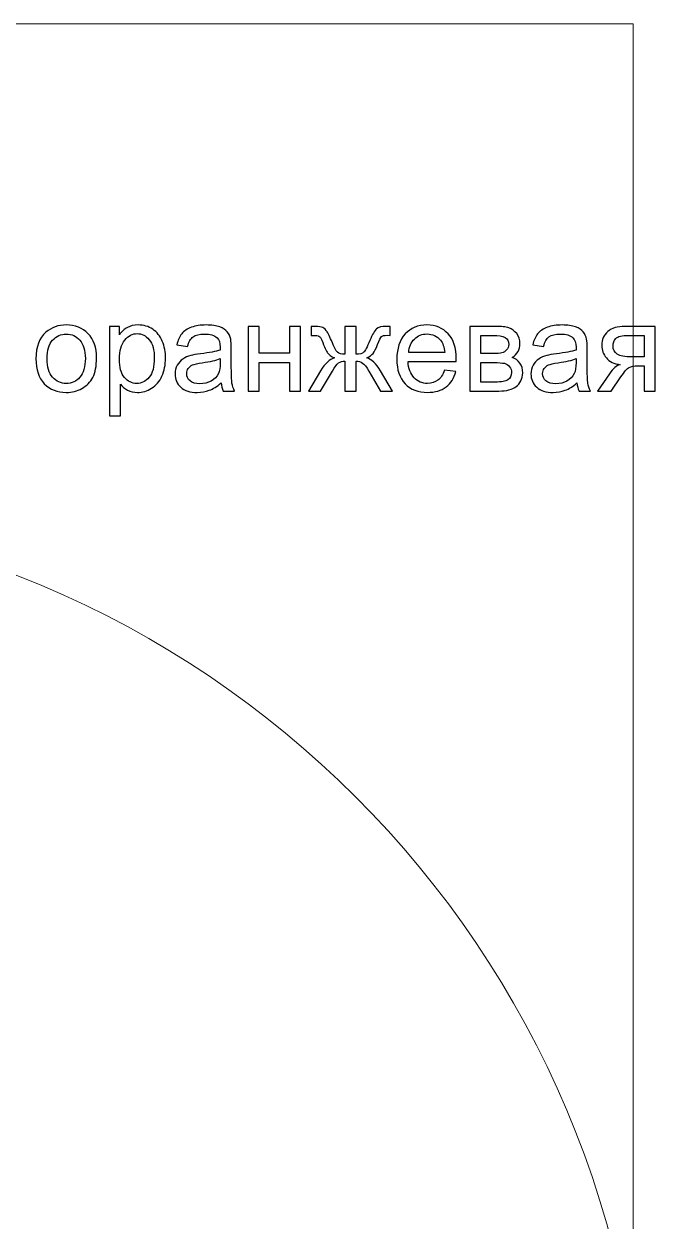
# Model space of a CAD drawing. Header units: centimetres. Extents: x 13 to 117, y -22 to 26.
# Drawn here: x 44.46 to 55.94, y 4.4 to 26.18 of the extents above; entities that cross this region are included whole.
import ezdxf

# ---------------------------------------------------------------- set-up
doc = ezdxf.new("R2010")
doc.units = ezdxf.units.CM
doc.header["$MEASUREMENT"] = 0
doc.layers.add('001', color=7, linetype='Continuous')

msp = doc.modelspace()

# ---------------------------------------------------------------- linework, layer by layer
at = {"layer": '001', "color": 250, "lineweight": 20}
msp.add_lwpolyline([(13.23716, -22.36419), (55.54212, -22.36419), (55.54212, 26.17805), (13.23716, 26.17805), (13.23716, -22.36419)], close=True, dxfattribs=at)
at = {"layer": '001', "color": 250}
for points, knots in [([(44.68172, 20.08741), (44.68172, 20.30477), (44.7422, 20.4658), (44.86354, 20.57051), (44.86354, 20.57051), (44.96447, 20.65745), (45.08808, 20.70092), (45.23361, 20.70092), (45.23361, 20.70092), (45.39502, 20.70092), (45.52732, 20.648), (45.63014, 20.54216), (45.63014, 20.54216), (45.73258, 20.43669), (45.78399, 20.2904), (45.78399, 20.10404), (45.78399, 20.10404), (45.78399, 19.95284), (45.76131, 19.83414), (45.71595, 19.74758), (45.71595, 19.74758), (45.67059, 19.66102), (45.60444, 19.59373), (45.5175, 19.54572), (45.5175, 19.54572), (45.43093, 19.49772), (45.33605, 19.4739), (45.23361, 19.4739), (45.23361, 19.4739), (45.0688, 19.4739), (44.93574, 19.52644), (44.83405, 19.63191), (44.83405, 19.63191), (44.73237, 19.73737), (44.68172, 19.88933), (44.68172, 20.08741)], [0, 0, 0, 0, 0.1, 0.1, 0.1, 0.1, 0.2, 0.2, 0.2, 0.2, 0.3, 0.3, 0.3, 0.3, 0.4, 0.4, 0.4, 0.4, 0.5, 0.5, 0.5, 0.5, 0.6, 0.6, 0.6, 0.6, 0.7, 0.7, 0.7, 0.7, 0.8, 0.8, 0.8, 0.8, 1, 1, 1, 1]), ([(46.01798, 19.04751), (46.01798, 19.04751), (46.01798, 20.67597), (46.01798, 20.67597), (46.01798, 20.67597), (46.01798, 20.67597), (46.19943, 20.67597), (46.19943, 20.67597), (46.19943, 20.67597), (46.19943, 20.67597), (46.19943, 20.52137), (46.19943, 20.52137), (46.19943, 20.52137), (46.24214, 20.58109), (46.29053, 20.62608), (46.34458, 20.65594), (46.34458, 20.65594), (46.39826, 20.6858), (46.46366, 20.70092), (46.54039, 20.70092), (46.54039, 20.70092), (46.64094, 20.70092), (46.7294, 20.67522), (46.80613, 20.62343), (46.80613, 20.62343), (46.88287, 20.57202), (46.9407, 20.49906), (46.98002, 20.40532), (46.98002, 20.40532), (47.01895, 20.31119), (47.03861, 20.20837), (47.03861, 20.09611), (47.03861, 20.09611), (47.03861, 19.97628), (47.01706, 19.86817), (46.97397, 19.77177), (46.97397, 19.77177), (46.93088, 19.67576), (46.86813, 19.60205), (46.78572, 19.55064), (46.78572, 19.55064), (46.70369, 19.49961), (46.61713, 19.4739), (46.52641, 19.4739), (46.52641, 19.4739), (46.45988, 19.4739), (46.40015, 19.48789), (46.34761, 19.51586), (46.34761, 19.51586), (46.29469, 19.54383), (46.25159, 19.57899), (46.21757, 19.6217), (46.21757, 19.6217), (46.21757, 19.6217), (46.21757, 19.04751), (46.21757, 19.04751), (46.21757, 19.04751), (46.21757, 19.04751), (46.01798, 19.04751), (46.01798, 19.04751)], [0, 0, 0, 0, 0.0625, 0.0625, 0.0625, 0.0625, 0.125, 0.125, 0.125, 0.125, 0.1875, 0.1875, 0.1875, 0.1875, 0.25, 0.25, 0.25, 0.25, 0.3125, 0.3125, 0.3125, 0.3125, 0.375, 0.375, 0.375, 0.375, 0.4375, 0.4375, 0.4375, 0.4375, 0.5, 0.5, 0.5, 0.5, 0.5625, 0.5625, 0.5625, 0.5625, 0.625, 0.625, 0.625, 0.625, 0.6875, 0.6875, 0.6875, 0.6875, 0.75, 0.75, 0.75, 0.75, 0.8125, 0.8125, 0.8125, 0.8125, 0.875, 0.875, 0.875, 0.875, 1, 1, 1, 1]), ([(48.04827, 19.64627), (47.97418, 19.58315), (47.90274, 19.53892), (47.83432, 19.51284), (47.83432, 19.51284), (47.7659, 19.48675), (47.69257, 19.4739), (47.61394, 19.4739), (47.61394, 19.4739), (47.48466, 19.4739), (47.38524, 19.50528), (47.31569, 19.5684), (47.31569, 19.5684), (47.24614, 19.63115), (47.21136, 19.71167), (47.21136, 19.80957), (47.21136, 19.80957), (47.21136, 19.86703), (47.22459, 19.91958), (47.25067, 19.9672), (47.25067, 19.9672), (47.27713, 20.01483), (47.31153, 20.05263), (47.35387, 20.08136), (47.35387, 20.08136), (47.39659, 20.11009), (47.44421, 20.13202), (47.49751, 20.14676), (47.49751, 20.14676), (47.53683, 20.15697), (47.59617, 20.16679), (47.67518, 20.17662), (47.67518, 20.17662), (47.83621, 20.19552), (47.95528, 20.21858), (48.03126, 20.24504), (48.03126, 20.24504), (48.03202, 20.27226), (48.0324, 20.28965), (48.0324, 20.29683), (48.0324, 20.29683), (48.0324, 20.37772), (48.0135, 20.4348), (47.9757, 20.46807), (47.9757, 20.46807), (47.92467, 20.51305), (47.84869, 20.53535), (47.74813, 20.53535), (47.74813, 20.53535), (47.65401, 20.53535), (47.58446, 20.51872), (47.53985, 20.48583), (47.53985, 20.48583), (47.49487, 20.45295), (47.46198, 20.39473), (47.44043, 20.31082), (47.44043, 20.31082), (47.44043, 20.31082), (47.24538, 20.33803), (47.24538, 20.33803), (47.24538, 20.33803), (47.26315, 20.42157), (47.29225, 20.48924), (47.33308, 20.54065), (47.33308, 20.54065), (47.3739, 20.59205), (47.43287, 20.63137), (47.50999, 20.65934), (47.50999, 20.65934), (47.58672, 20.68694), (47.67631, 20.70092), (47.77762, 20.70092), (47.77762, 20.70092), (47.87817, 20.70092), (47.9602, 20.6892), (48.02333, 20.66539), (48.02333, 20.66539), (48.08608, 20.64157), (48.13257, 20.61209), (48.16206, 20.57618), (48.16206, 20.57618), (48.19154, 20.54027), (48.21233, 20.49491), (48.22443, 20.44009), (48.22443, 20.44009), (48.23085, 20.40607), (48.23426, 20.34484), (48.23426, 20.25676), (48.23426, 20.25676), (48.23426, 20.25676), (48.23426, 19.99215), (48.23426, 19.99215), (48.23426, 19.99215), (48.23426, 19.80731), (48.23841, 19.6905), (48.24673, 19.64098), (48.24673, 19.64098), (48.25467, 19.59146), (48.2713, 19.54421), (48.29549, 19.49885), (48.29549, 19.49885), (48.29549, 19.49885), (48.08683, 19.49885), (48.08683, 19.49885), (48.08683, 19.49885), (48.0668, 19.54081), (48.05394, 19.58995), (48.04827, 19.64627)], [0, 0, 0, 0, 0.03571429, 0.03571429, 0.03571429, 0.03571429, 0.07142857, 0.07142857, 0.07142857, 0.07142857, 0.10714286, 0.10714286, 0.10714286, 0.10714286, 0.14285714, 0.14285714, 0.14285714, 0.14285714, 0.17857143, 0.17857143, 0.17857143, 0.17857143, 0.21428571, 0.21428571, 0.21428571, 0.21428571, 0.25, 0.25, 0.25, 0.25, 0.28571429, 0.28571429, 0.28571429, 0.28571429, 0.32142857, 0.32142857, 0.32142857, 0.32142857, 0.35714286, 0.35714286, 0.35714286, 0.35714286, 0.39285714, 0.39285714, 0.39285714, 0.39285714, 0.42857143, 0.42857143, 0.42857143, 0.42857143, 0.46428571, 0.46428571, 0.46428571, 0.46428571, 0.5, 0.5, 0.5, 0.5, 0.53571429, 0.53571429, 0.53571429, 0.53571429, 0.57142857, 0.57142857, 0.57142857, 0.57142857, 0.60714286, 0.60714286, 0.60714286, 0.60714286, 0.64285714, 0.64285714, 0.64285714, 0.64285714, 0.67857143, 0.67857143, 0.67857143, 0.67857143, 0.71428571, 0.71428571, 0.71428571, 0.71428571, 0.75, 0.75, 0.75, 0.75, 0.78571429, 0.78571429, 0.78571429, 0.78571429, 0.82142857, 0.82142857, 0.82142857, 0.82142857, 0.85714286, 0.85714286, 0.85714286, 0.85714286, 0.89285714, 0.89285714, 0.89285714, 0.89285714, 0.92857143, 0.92857143, 0.92857143, 0.92857143, 1, 1, 1, 1]), ([(52.1134, 19.87988), (52.1134, 19.87988), (52.31979, 19.85267), (52.31979, 19.85267), (52.31979, 19.85267), (52.28766, 19.73284), (52.22755, 19.63947), (52.13986, 19.57332), (52.13986, 19.57332), (52.05216, 19.50717), (51.94027, 19.4739), (51.80381, 19.4739), (51.80381, 19.4739), (51.63219, 19.4739), (51.4961, 19.52682), (51.39555, 19.63267), (51.39555, 19.63267), (51.295, 19.73813), (51.24473, 19.88669), (51.24473, 20.07758), (51.24473, 20.07758), (51.24473, 20.2749), (51.29538, 20.42838), (51.39707, 20.53724), (51.39707, 20.53724), (51.49875, 20.64649), (51.63068, 20.70092), (51.79284, 20.70092), (51.79284, 20.70092), (51.94972, 20.70092), (52.07786, 20.64762), (52.17728, 20.54065), (52.17728, 20.54065), (52.2767, 20.43367), (52.32659, 20.28322), (52.32659, 20.0893), (52.32659, 20.0893), (52.32659, 20.07758), (52.32621, 20.05982), (52.32546, 20.03638), (52.32546, 20.03638), (52.32546, 20.03638), (51.44885, 20.03638), (51.44885, 20.03638), (51.44885, 20.03638), (51.45641, 19.90748), (51.4927, 19.80844), (51.55848, 19.74002), (51.55848, 19.74002), (51.62387, 19.6716), (51.7059, 19.6372), (51.80381, 19.6372), (51.80381, 19.6372), (51.87676, 19.6372), (51.93913, 19.65648), (51.99054, 19.69504), (51.99054, 19.69504), (52.04233, 19.73359), (52.08315, 19.79521), (52.1134, 19.87988)], [0, 0, 0, 0, 0.0625, 0.0625, 0.0625, 0.0625, 0.125, 0.125, 0.125, 0.125, 0.1875, 0.1875, 0.1875, 0.1875, 0.25, 0.25, 0.25, 0.25, 0.3125, 0.3125, 0.3125, 0.3125, 0.375, 0.375, 0.375, 0.375, 0.4375, 0.4375, 0.4375, 0.4375, 0.5, 0.5, 0.5, 0.5, 0.5625, 0.5625, 0.5625, 0.5625, 0.625, 0.625, 0.625, 0.625, 0.6875, 0.6875, 0.6875, 0.6875, 0.75, 0.75, 0.75, 0.75, 0.8125, 0.8125, 0.8125, 0.8125, 0.875, 0.875, 0.875, 0.875, 1, 1, 1, 1]), ([(54.52056, 19.64627), (54.44647, 19.58315), (54.37503, 19.53892), (54.30661, 19.51284), (54.30661, 19.51284), (54.23819, 19.48675), (54.16486, 19.4739), (54.08623, 19.4739), (54.08623, 19.4739), (53.95695, 19.4739), (53.85753, 19.50528), (53.78798, 19.5684), (53.78798, 19.5684), (53.71843, 19.63115), (53.68365, 19.71167), (53.68365, 19.80957), (53.68365, 19.80957), (53.68365, 19.86703), (53.69688, 19.91958), (53.72296, 19.9672), (53.72296, 19.9672), (53.74942, 20.01483), (53.78382, 20.05263), (53.82616, 20.08136), (53.82616, 20.08136), (53.86888, 20.11009), (53.9165, 20.13202), (53.9698, 20.14676), (53.9698, 20.14676), (54.00912, 20.15697), (54.06846, 20.16679), (54.14747, 20.17662), (54.14747, 20.17662), (54.3085, 20.19552), (54.42757, 20.21858), (54.50355, 20.24504), (54.50355, 20.24504), (54.50431, 20.27226), (54.50469, 20.28965), (54.50469, 20.29683), (54.50469, 20.29683), (54.50469, 20.37772), (54.48579, 20.4348), (54.44799, 20.46807), (54.44799, 20.46807), (54.39696, 20.51305), (54.32098, 20.53535), (54.22042, 20.53535), (54.22042, 20.53535), (54.1263, 20.53535), (54.05675, 20.51872), (54.01214, 20.48583), (54.01214, 20.48583), (53.96716, 20.45295), (53.93427, 20.39473), (53.91272, 20.31082), (53.91272, 20.31082), (53.91272, 20.31082), (53.71767, 20.33803), (53.71767, 20.33803), (53.71767, 20.33803), (53.73544, 20.42157), (53.76454, 20.48924), (53.80537, 20.54065), (53.80537, 20.54065), (53.84619, 20.59205), (53.90516, 20.63137), (53.98228, 20.65934), (53.98228, 20.65934), (54.05901, 20.68694), (54.1486, 20.70092), (54.24991, 20.70092), (54.24991, 20.70092), (54.35046, 20.70092), (54.43249, 20.6892), (54.49562, 20.66539), (54.49562, 20.66539), (54.55837, 20.64157), (54.60486, 20.61209), (54.63435, 20.57618), (54.63435, 20.57618), (54.66383, 20.54027), (54.68462, 20.49491), (54.69672, 20.44009), (54.69672, 20.44009), (54.70314, 20.40607), (54.70655, 20.34484), (54.70655, 20.25676), (54.70655, 20.25676), (54.70655, 20.25676), (54.70655, 19.99215), (54.70655, 19.99215), (54.70655, 19.99215), (54.70655, 19.80731), (54.7107, 19.6905), (54.71902, 19.64098), (54.71902, 19.64098), (54.72696, 19.59146), (54.74359, 19.54421), (54.76778, 19.49885), (54.76778, 19.49885), (54.76778, 19.49885), (54.55912, 19.49885), (54.55912, 19.49885), (54.55912, 19.49885), (54.53909, 19.54081), (54.52623, 19.58995), (54.52056, 19.64627)], [0, 0, 0, 0, 0.03571429, 0.03571429, 0.03571429, 0.03571429, 0.07142857, 0.07142857, 0.07142857, 0.07142857, 0.10714286, 0.10714286, 0.10714286, 0.10714286, 0.14285714, 0.14285714, 0.14285714, 0.14285714, 0.17857143, 0.17857143, 0.17857143, 0.17857143, 0.21428571, 0.21428571, 0.21428571, 0.21428571, 0.25, 0.25, 0.25, 0.25, 0.28571429, 0.28571429, 0.28571429, 0.28571429, 0.32142857, 0.32142857, 0.32142857, 0.32142857, 0.35714286, 0.35714286, 0.35714286, 0.35714286, 0.39285714, 0.39285714, 0.39285714, 0.39285714, 0.42857143, 0.42857143, 0.42857143, 0.42857143, 0.46428571, 0.46428571, 0.46428571, 0.46428571, 0.5, 0.5, 0.5, 0.5, 0.53571429, 0.53571429, 0.53571429, 0.53571429, 0.57142857, 0.57142857, 0.57142857, 0.57142857, 0.60714286, 0.60714286, 0.60714286, 0.60714286, 0.64285714, 0.64285714, 0.64285714, 0.64285714, 0.67857143, 0.67857143, 0.67857143, 0.67857143, 0.71428571, 0.71428571, 0.71428571, 0.71428571, 0.75, 0.75, 0.75, 0.75, 0.78571429, 0.78571429, 0.78571429, 0.78571429, 0.82142857, 0.82142857, 0.82142857, 0.82142857, 0.85714286, 0.85714286, 0.85714286, 0.85714286, 0.89285714, 0.89285714, 0.89285714, 0.89285714, 0.92857143, 0.92857143, 0.92857143, 0.92857143, 1, 1, 1, 1]), ([(44.88584, 20.08703), (44.88584, 19.93659), (44.91873, 19.82394), (44.9845, 19.74947), (44.9845, 19.74947), (45.05065, 19.67462), (45.13344, 19.6372), (45.23361, 19.6372), (45.23361, 19.6372), (45.33265, 19.6372), (45.41506, 19.67462), (45.48121, 19.74985), (45.48121, 19.74985), (45.54698, 19.82507), (45.57987, 19.93961), (45.57987, 20.09346), (45.57987, 20.09346), (45.57987, 20.23862), (45.5466, 20.34862), (45.48045, 20.42308), (45.48045, 20.42308), (45.4143, 20.49793), (45.33189, 20.53535), (45.23361, 20.53535), (45.23361, 20.53535), (45.13344, 20.53535), (45.05065, 20.49831), (44.9845, 20.42384), (44.9845, 20.42384), (44.91873, 20.34937), (44.88584, 20.2371), (44.88584, 20.08703)], [0, 0, 0, 0, 0.11111111, 0.11111111, 0.11111111, 0.11111111, 0.22222222, 0.22222222, 0.22222222, 0.22222222, 0.33333333, 0.33333333, 0.33333333, 0.33333333, 0.44444444, 0.44444444, 0.44444444, 0.44444444, 0.55555556, 0.55555556, 0.55555556, 0.55555556, 0.66666667, 0.66666667, 0.66666667, 0.66666667, 0.77777778, 0.77777778, 0.77777778, 0.77777778, 1, 1, 1, 1]), ([(46.19943, 20.08023), (46.19943, 19.9294), (46.23005, 19.81789), (46.29091, 19.74569), (46.29091, 19.74569), (46.35214, 19.67349), (46.42623, 19.6372), (46.51318, 19.6372), (46.51318, 19.6372), (46.60163, 19.6372), (46.67723, 19.67462), (46.73998, 19.74947), (46.73998, 19.74947), (46.80311, 19.82432), (46.83448, 19.93999), (46.83448, 20.09686), (46.83448, 20.09686), (46.83448, 20.24655), (46.80386, 20.35844), (46.74225, 20.43291), (46.74225, 20.43291), (46.68063, 20.50738), (46.6073, 20.54443), (46.52187, 20.54443), (46.52187, 20.54443), (46.4372, 20.54443), (46.36235, 20.50473), (46.29733, 20.42573), (46.29733, 20.42573), (46.23194, 20.34635), (46.19943, 20.23143), (46.19943, 20.08023)], [0, 0, 0, 0, 0.11111111, 0.11111111, 0.11111111, 0.11111111, 0.22222222, 0.22222222, 0.22222222, 0.22222222, 0.33333333, 0.33333333, 0.33333333, 0.33333333, 0.44444444, 0.44444444, 0.44444444, 0.44444444, 0.55555556, 0.55555556, 0.55555556, 0.55555556, 0.66666667, 0.66666667, 0.66666667, 0.66666667, 0.77777778, 0.77777778, 0.77777778, 0.77777778, 1, 1, 1, 1]), ([(48.54082, 20.67597), (48.54082, 20.67597), (48.74041, 20.67597), (48.74041, 20.67597), (48.74041, 20.67597), (48.74041, 20.67597), (48.74041, 20.18607), (48.74041, 20.18607), (48.74041, 20.18607), (48.74041, 20.18607), (49.29382, 20.18607), (49.29382, 20.18607), (49.29382, 20.18607), (49.29382, 20.18607), (49.29382, 20.67597), (49.29382, 20.67597), (49.29382, 20.67597), (49.29382, 20.67597), (49.49341, 20.67597), (49.49341, 20.67597), (49.49341, 20.67597), (49.49341, 20.67597), (49.49341, 19.49885), (49.49341, 19.49885), (49.49341, 19.49885), (49.49341, 19.49885), (49.29382, 19.49885), (49.29382, 19.49885), (49.29382, 19.49885), (49.29382, 19.49885), (49.29382, 20.0205), (49.29382, 20.0205), (49.29382, 20.0205), (49.29382, 20.0205), (48.74041, 20.0205), (48.74041, 20.0205), (48.74041, 20.0205), (48.74041, 20.0205), (48.74041, 19.49885), (48.74041, 19.49885), (48.74041, 19.49885), (48.74041, 19.49885), (48.54082, 19.49885), (48.54082, 19.49885), (48.54082, 19.49885), (48.54082, 19.49885), (48.54082, 20.67597), (48.54082, 20.67597)], [0, 0, 0, 0, 0.07692308, 0.07692308, 0.07692308, 0.07692308, 0.15384615, 0.15384615, 0.15384615, 0.15384615, 0.23076923, 0.23076923, 0.23076923, 0.23076923, 0.30769231, 0.30769231, 0.30769231, 0.30769231, 0.38461538, 0.38461538, 0.38461538, 0.38461538, 0.46153846, 0.46153846, 0.46153846, 0.46153846, 0.53846154, 0.53846154, 0.53846154, 0.53846154, 0.61538462, 0.61538462, 0.61538462, 0.61538462, 0.69230769, 0.69230769, 0.69230769, 0.69230769, 0.76923077, 0.76923077, 0.76923077, 0.76923077, 0.84615385, 0.84615385, 0.84615385, 0.84615385, 1, 1, 1, 1]), ([(50.50534, 20.67597), (50.50534, 20.67597), (50.50534, 20.16793), (50.50534, 20.16793), (50.50534, 20.16793), (50.5696, 20.16793), (50.61497, 20.18002), (50.64105, 20.20384), (50.64105, 20.20384), (50.66713, 20.22803), (50.70455, 20.29872), (50.75294, 20.41666), (50.75294, 20.41666), (50.7983, 20.52855), (50.8395, 20.59962), (50.87655, 20.63061), (50.87655, 20.63061), (50.91284, 20.66085), (50.9703, 20.67597), (51.0493, 20.67597), (51.0493, 20.67597), (51.0493, 20.67597), (51.12226, 20.67597), (51.12226, 20.67597), (51.12226, 20.67597), (51.12226, 20.67597), (51.12226, 20.51154), (51.12226, 20.51154), (51.12226, 20.51154), (51.12226, 20.51154), (51.0682, 20.51267), (51.0682, 20.51267), (51.0682, 20.51267), (51.0149, 20.51267), (50.98126, 20.50473), (50.96652, 20.48924), (50.96652, 20.48924), (50.95102, 20.47298), (50.9272, 20.4246), (50.89545, 20.34408), (50.89545, 20.34408), (50.86596, 20.26697), (50.83875, 20.21404), (50.8138, 20.18418), (50.8138, 20.18418), (50.78885, 20.1547), (50.74954, 20.12786), (50.69662, 20.10329), (50.69662, 20.10329), (50.7828, 20.08023), (50.86672, 20.00047), (50.94875, 19.86363), (50.94875, 19.86363), (50.94875, 19.86363), (51.16762, 19.49885), (51.16762, 19.49885), (51.16762, 19.49885), (51.16762, 19.49885), (50.94837, 19.49885), (50.94837, 19.49885), (50.94837, 19.49885), (50.94837, 19.49885), (50.73517, 19.86325), (50.73517, 19.86325), (50.73517, 19.86325), (50.6917, 19.93734), (50.65352, 19.98573), (50.62139, 20.00879), (50.62139, 20.00879), (50.58888, 20.03184), (50.55033, 20.04318), (50.50534, 20.04318), (50.50534, 20.04318), (50.50534, 20.04318), (50.50534, 19.49885), (50.50534, 19.49885), (50.50534, 19.49885), (50.50534, 19.49885), (50.30122, 19.49885), (50.30122, 19.49885), (50.30122, 19.49885), (50.30122, 19.49885), (50.30122, 20.04318), (50.30122, 20.04318), (50.30122, 20.04318), (50.25699, 20.04318), (50.21881, 20.03184), (50.18668, 20.00916), (50.18668, 20.00916), (50.15417, 19.98648), (50.11637, 19.93772), (50.07328, 19.86287), (50.07328, 19.86287), (50.07328, 19.86287), (49.85819, 19.49885), (49.85819, 19.49885), (49.85819, 19.49885), (49.85819, 19.49885), (49.63894, 19.49885), (49.63894, 19.49885), (49.63894, 19.49885), (49.63894, 19.49885), (49.85706, 19.86363), (49.85706, 19.86363), (49.85706, 19.86363), (49.93984, 20.00047), (50.02451, 20.08023), (50.1107, 20.10329), (50.1107, 20.10329), (50.05173, 20.1305), (50.01015, 20.16037), (49.98671, 20.1925), (49.98671, 20.1925), (49.9629, 20.22463), (49.92774, 20.30137), (49.88049, 20.42271), (49.88049, 20.42271), (49.86424, 20.46353), (49.84685, 20.48848), (49.82833, 20.49755), (49.82833, 20.49755), (49.80905, 20.507), (49.7807, 20.51154), (49.7429, 20.51154), (49.7429, 20.51154), (49.73345, 20.51154), (49.71379, 20.51116), (49.68431, 20.5104), (49.68431, 20.5104), (49.68431, 20.5104), (49.68431, 20.67597), (49.68431, 20.67597), (49.68431, 20.67597), (49.68431, 20.67597), (49.7119, 20.67597), (49.7119, 20.67597), (49.7119, 20.67597), (49.78901, 20.67597), (49.84307, 20.67144), (49.87444, 20.66199), (49.87444, 20.66199), (49.90582, 20.65291), (49.93379, 20.63326), (49.95874, 20.6034), (49.95874, 20.6034), (49.98331, 20.57353), (50.01544, 20.51154), (50.05475, 20.41666), (50.05475, 20.41666), (50.10276, 20.30061), (50.13981, 20.2303), (50.16551, 20.20535), (50.16551, 20.20535), (50.19122, 20.1804), (50.23658, 20.16793), (50.30122, 20.16793), (50.30122, 20.16793), (50.30122, 20.16793), (50.30122, 20.67597), (50.30122, 20.67597), (50.30122, 20.67597), (50.30122, 20.67597), (50.50534, 20.67597), (50.50534, 20.67597)], [0, 0, 0, 0, 0.02380952, 0.02380952, 0.02380952, 0.02380952, 0.04761905, 0.04761905, 0.04761905, 0.04761905, 0.07142857, 0.07142857, 0.07142857, 0.07142857, 0.0952381, 0.0952381, 0.0952381, 0.0952381, 0.11904762, 0.11904762, 0.11904762, 0.11904762, 0.14285714, 0.14285714, 0.14285714, 0.14285714, 0.16666667, 0.16666667, 0.16666667, 0.16666667, 0.19047619, 0.19047619, 0.19047619, 0.19047619, 0.21428571, 0.21428571, 0.21428571, 0.21428571, 0.23809524, 0.23809524, 0.23809524, 0.23809524, 0.26190476, 0.26190476, 0.26190476, 0.26190476, 0.28571429, 0.28571429, 0.28571429, 0.28571429, 0.30952381, 0.30952381, 0.30952381, 0.30952381, 0.33333333, 0.33333333, 0.33333333, 0.33333333, 0.35714286, 0.35714286, 0.35714286, 0.35714286, 0.38095238, 0.38095238, 0.38095238, 0.38095238, 0.4047619, 0.4047619, 0.4047619, 0.4047619, 0.42857143, 0.42857143, 0.42857143, 0.42857143, 0.45238095, 0.45238095, 0.45238095, 0.45238095, 0.47619048, 0.47619048, 0.47619048, 0.47619048, 0.5, 0.5, 0.5, 0.5, 0.52380952, 0.52380952, 0.52380952, 0.52380952, 0.54761905, 0.54761905, 0.54761905, 0.54761905, 0.57142857, 0.57142857, 0.57142857, 0.57142857, 0.5952381, 0.5952381, 0.5952381, 0.5952381, 0.61904762, 0.61904762, 0.61904762, 0.61904762, 0.64285714, 0.64285714, 0.64285714, 0.64285714, 0.66666667, 0.66666667, 0.66666667, 0.66666667, 0.69047619, 0.69047619, 0.69047619, 0.69047619, 0.71428571, 0.71428571, 0.71428571, 0.71428571, 0.73809524, 0.73809524, 0.73809524, 0.73809524, 0.76190476, 0.76190476, 0.76190476, 0.76190476, 0.78571429, 0.78571429, 0.78571429, 0.78571429, 0.80952381, 0.80952381, 0.80952381, 0.80952381, 0.83333333, 0.83333333, 0.83333333, 0.83333333, 0.85714286, 0.85714286, 0.85714286, 0.85714286, 0.88095238, 0.88095238, 0.88095238, 0.88095238, 0.9047619, 0.9047619, 0.9047619, 0.9047619, 0.92857143, 0.92857143, 0.92857143, 0.92857143, 0.95238095, 0.95238095, 0.95238095, 0.95238095, 1, 1, 1, 1]), ([(51.46019, 20.19968), (51.46019, 20.19968), (52.11566, 20.19968), (52.11566, 20.19968), (52.11566, 20.19968), (52.10697, 20.29872), (52.08164, 20.37281), (52.04044, 20.42233), (52.04044, 20.42233), (51.97731, 20.49906), (51.89491, 20.53762), (51.79398, 20.53762), (51.79398, 20.53762), (51.7025, 20.53762), (51.62576, 20.507), (51.56339, 20.44577), (51.56339, 20.44577), (51.5014, 20.38453), (51.467, 20.3025), (51.46019, 20.19968)], [0, 0, 0, 0, 0.16666667, 0.16666667, 0.16666667, 0.16666667, 0.33333333, 0.33333333, 0.33333333, 0.33333333, 0.5, 0.5, 0.5, 0.5, 0.66666667, 0.66666667, 0.66666667, 0.66666667, 1, 1, 1, 1]), ([(52.57192, 20.67597), (52.57192, 20.67597), (53.0312, 20.67597), (53.0312, 20.67597), (53.0312, 20.67597), (53.14385, 20.67597), (53.22777, 20.66652), (53.28296, 20.64762), (53.28296, 20.64762), (53.33777, 20.62872), (53.38502, 20.59432), (53.42433, 20.54405), (53.42433, 20.54405), (53.46403, 20.49339), (53.48368, 20.43329), (53.48368, 20.36298), (53.48368, 20.36298), (53.48368, 20.30666), (53.47196, 20.25752), (53.44891, 20.21593), (53.44891, 20.21593), (53.42547, 20.17398), (53.39069, 20.13882), (53.34382, 20.11085), (53.34382, 20.11085), (53.39901, 20.09233), (53.44475, 20.05793), (53.48141, 20.00727), (53.48141, 20.00727), (53.5177, 19.957), (53.53585, 19.89689), (53.53585, 19.82772), (53.53585, 19.82772), (53.52867, 19.71621), (53.4886, 19.63342), (53.4164, 19.57974), (53.4164, 19.57974), (53.3442, 19.52569), (53.23911, 19.49885), (53.10151, 19.49885), (53.10151, 19.49885), (53.10151, 19.49885), (52.57192, 19.49885), (52.57192, 19.49885), (52.57192, 19.49885), (52.57192, 19.49885), (52.57192, 20.67597), (52.57192, 20.67597)], [0, 0, 0, 0, 0.07692308, 0.07692308, 0.07692308, 0.07692308, 0.15384615, 0.15384615, 0.15384615, 0.15384615, 0.23076923, 0.23076923, 0.23076923, 0.23076923, 0.30769231, 0.30769231, 0.30769231, 0.30769231, 0.38461538, 0.38461538, 0.38461538, 0.38461538, 0.46153846, 0.46153846, 0.46153846, 0.46153846, 0.53846154, 0.53846154, 0.53846154, 0.53846154, 0.61538462, 0.61538462, 0.61538462, 0.61538462, 0.69230769, 0.69230769, 0.69230769, 0.69230769, 0.76923077, 0.76923077, 0.76923077, 0.76923077, 0.84615385, 0.84615385, 0.84615385, 0.84615385, 1, 1, 1, 1]), ([(52.77151, 20.17927), (52.77151, 20.17927), (52.9832, 20.17927), (52.9832, 20.17927), (52.9832, 20.17927), (53.06749, 20.17927), (53.12571, 20.1838), (53.15708, 20.1925), (53.15708, 20.1925), (53.18883, 20.20157), (53.21719, 20.21934), (53.24213, 20.24655), (53.24213, 20.24655), (53.26708, 20.27339), (53.27956, 20.3059), (53.27956, 20.3437), (53.27956, 20.3437), (53.27956, 20.40607), (53.25763, 20.44917), (53.21416, 20.47374), (53.21416, 20.47374), (53.17031, 20.49831), (53.09547, 20.5104), (52.98962, 20.5104), (52.98962, 20.5104), (52.98962, 20.5104), (52.77151, 20.5104), (52.77151, 20.5104), (52.77151, 20.5104), (52.77151, 20.5104), (52.77151, 20.17927), (52.77151, 20.17927)], [0, 0, 0, 0, 0.11111111, 0.11111111, 0.11111111, 0.11111111, 0.22222222, 0.22222222, 0.22222222, 0.22222222, 0.33333333, 0.33333333, 0.33333333, 0.33333333, 0.44444444, 0.44444444, 0.44444444, 0.44444444, 0.55555556, 0.55555556, 0.55555556, 0.55555556, 0.66666667, 0.66666667, 0.66666667, 0.66666667, 0.77777778, 0.77777778, 0.77777778, 0.77777778, 1, 1, 1, 1]), ([(55.94075, 20.67597), (55.94075, 20.67597), (55.94075, 19.49885), (55.94075, 19.49885), (55.94075, 19.49885), (55.94075, 19.49885), (55.74116, 19.49885), (55.74116, 19.49885), (55.74116, 19.49885), (55.74116, 19.49885), (55.74116, 19.957), (55.74116, 19.957), (55.74116, 19.957), (55.74116, 19.957), (55.62624, 19.957), (55.62624, 19.957), (55.62624, 19.957), (55.55631, 19.957), (55.50415, 19.94793), (55.46975, 19.9294), (55.46975, 19.9294), (55.43535, 19.91088), (55.38507, 19.85305), (55.31892, 19.75514), (55.31892, 19.75514), (55.31892, 19.75514), (55.14353, 19.49885), (55.14353, 19.49885), (55.14353, 19.49885), (55.14353, 19.49885), (54.89631, 19.49885), (54.89631, 19.49885), (54.89631, 19.49885), (54.89631, 19.49885), (55.11177, 19.81487), (55.11177, 19.81487), (55.11177, 19.81487), (55.17755, 19.91164), (55.24332, 19.96607), (55.30872, 19.97854), (55.30872, 19.97854), (55.19493, 19.99404), (55.11026, 20.03525), (55.05507, 20.10178), (55.05507, 20.10178), (54.99988, 20.16831), (54.97229, 20.24504), (54.97229, 20.33161), (54.97229, 20.33161), (54.97229, 20.43405), (55.0082, 20.51683), (55.0804, 20.58034), (55.0804, 20.58034), (55.1526, 20.64422), (55.25731, 20.67597), (55.39415, 20.67597), (55.39415, 20.67597), (55.39415, 20.67597), (55.94075, 20.67597), (55.94075, 20.67597)], [0, 0, 0, 0, 0.0625, 0.0625, 0.0625, 0.0625, 0.125, 0.125, 0.125, 0.125, 0.1875, 0.1875, 0.1875, 0.1875, 0.25, 0.25, 0.25, 0.25, 0.3125, 0.3125, 0.3125, 0.3125, 0.375, 0.375, 0.375, 0.375, 0.4375, 0.4375, 0.4375, 0.4375, 0.5, 0.5, 0.5, 0.5, 0.5625, 0.5625, 0.5625, 0.5625, 0.625, 0.625, 0.625, 0.625, 0.6875, 0.6875, 0.6875, 0.6875, 0.75, 0.75, 0.75, 0.75, 0.8125, 0.8125, 0.8125, 0.8125, 0.875, 0.875, 0.875, 0.875, 1, 1, 1, 1]), ([(55.74116, 20.5104), (55.74116, 20.5104), (55.45765, 20.5104), (55.45765, 20.5104), (55.45765, 20.5104), (55.33896, 20.5104), (55.26222, 20.49188), (55.22782, 20.45484), (55.22782, 20.45484), (55.19342, 20.41779), (55.17641, 20.37432), (55.17641, 20.3248), (55.17641, 20.3248), (55.17641, 20.25449), (55.20174, 20.2027), (55.25239, 20.16982), (55.25239, 20.16982), (55.30267, 20.13693), (55.39226, 20.1203), (55.52078, 20.1203), (55.52078, 20.1203), (55.52078, 20.1203), (55.74116, 20.1203), (55.74116, 20.1203), (55.74116, 20.1203), (55.74116, 20.1203), (55.74116, 20.5104), (55.74116, 20.5104)], [0, 0, 0, 0, 0.125, 0.125, 0.125, 0.125, 0.25, 0.25, 0.25, 0.25, 0.375, 0.375, 0.375, 0.375, 0.5, 0.5, 0.5, 0.5, 0.625, 0.625, 0.625, 0.625, 0.75, 0.75, 0.75, 0.75, 1, 1, 1, 1]), ([(48.0324, 20.08855), (47.95982, 20.05906), (47.85095, 20.03411), (47.7058, 20.0137), (47.7058, 20.0137), (47.62339, 20.00198), (47.56518, 19.98875), (47.53116, 19.97401), (47.53116, 19.97401), (47.49714, 19.95927), (47.47105, 19.93772), (47.45253, 19.90975), (47.45253, 19.90975), (47.43401, 19.8814), (47.42456, 19.85002), (47.42456, 19.81524), (47.42456, 19.81524), (47.42456, 19.7627), (47.44459, 19.71847), (47.48504, 19.68332), (47.48504, 19.68332), (47.52549, 19.64816), (47.58446, 19.6304), (47.66195, 19.6304), (47.66195, 19.6304), (47.73868, 19.6304), (47.8071, 19.64703), (47.86721, 19.68067), (47.86721, 19.68067), (47.92693, 19.71394), (47.97116, 19.75968), (47.99913, 19.81751), (47.99913, 19.81751), (48.02068, 19.8625), (48.03126, 19.92865), (48.03126, 20.01597), (48.03126, 20.01597), (48.03126, 20.01597), (48.0324, 20.08855), (48.0324, 20.08855)], [0, 0, 0, 0, 0.09090909, 0.09090909, 0.09090909, 0.09090909, 0.18181818, 0.18181818, 0.18181818, 0.18181818, 0.27272727, 0.27272727, 0.27272727, 0.27272727, 0.36363636, 0.36363636, 0.36363636, 0.36363636, 0.45454545, 0.45454545, 0.45454545, 0.45454545, 0.54545455, 0.54545455, 0.54545455, 0.54545455, 0.63636364, 0.63636364, 0.63636364, 0.63636364, 0.72727273, 0.72727273, 0.72727273, 0.72727273, 0.81818182, 0.81818182, 0.81818182, 0.81818182, 1, 1, 1, 1]), ([(54.50469, 20.08855), (54.43211, 20.05906), (54.32324, 20.03411), (54.17809, 20.0137), (54.17809, 20.0137), (54.09568, 20.00198), (54.03747, 19.98875), (54.00345, 19.97401), (54.00345, 19.97401), (53.96943, 19.95927), (53.94334, 19.93772), (53.92482, 19.90975), (53.92482, 19.90975), (53.9063, 19.8814), (53.89685, 19.85002), (53.89685, 19.81524), (53.89685, 19.81524), (53.89685, 19.7627), (53.91688, 19.71847), (53.95733, 19.68332), (53.95733, 19.68332), (53.99778, 19.64816), (54.05675, 19.6304), (54.13424, 19.6304), (54.13424, 19.6304), (54.21097, 19.6304), (54.27939, 19.64703), (54.3395, 19.68067), (54.3395, 19.68067), (54.39922, 19.71394), (54.44345, 19.75968), (54.47142, 19.81751), (54.47142, 19.81751), (54.49297, 19.8625), (54.50355, 19.92865), (54.50355, 20.01597), (54.50355, 20.01597), (54.50355, 20.01597), (54.50469, 20.08855), (54.50469, 20.08855)], [0, 0, 0, 0, 0.09090909, 0.09090909, 0.09090909, 0.09090909, 0.18181818, 0.18181818, 0.18181818, 0.18181818, 0.27272727, 0.27272727, 0.27272727, 0.27272727, 0.36363636, 0.36363636, 0.36363636, 0.36363636, 0.45454545, 0.45454545, 0.45454545, 0.45454545, 0.54545455, 0.54545455, 0.54545455, 0.54545455, 0.63636364, 0.63636364, 0.63636364, 0.63636364, 0.72727273, 0.72727273, 0.72727273, 0.72727273, 0.81818182, 0.81818182, 0.81818182, 0.81818182, 1, 1, 1, 1]), ([(52.77151, 19.66215), (52.77151, 19.66215), (53.03347, 19.66215), (53.03347, 19.66215), (53.03347, 19.66215), (53.14612, 19.66215), (53.22361, 19.67538), (53.26557, 19.70146), (53.26557, 19.70146), (53.30753, 19.72792), (53.32945, 19.77291), (53.33172, 19.83755), (53.33172, 19.83755), (53.33172, 19.87497), (53.31963, 19.91012), (53.29543, 19.94226), (53.29543, 19.94226), (53.27086, 19.97439), (53.23911, 19.9948), (53.20017, 20.00312), (53.20017, 20.00312), (53.16124, 20.01181), (53.09849, 20.01597), (53.0123, 20.01597), (53.0123, 20.01597), (53.0123, 20.01597), (52.77151, 20.01597), (52.77151, 20.01597), (52.77151, 20.01597), (52.77151, 20.01597), (52.77151, 19.66215), (52.77151, 19.66215)], [0, 0, 0, 0, 0.11111111, 0.11111111, 0.11111111, 0.11111111, 0.22222222, 0.22222222, 0.22222222, 0.22222222, 0.33333333, 0.33333333, 0.33333333, 0.33333333, 0.44444444, 0.44444444, 0.44444444, 0.44444444, 0.55555556, 0.55555556, 0.55555556, 0.55555556, 0.66666667, 0.66666667, 0.66666667, 0.66666667, 0.77777778, 0.77777778, 0.77777778, 0.77777778, 1, 1, 1, 1])]:
    msp.add_open_spline(points, degree=3, knots=knots, dxfattribs=at)
at = {"layer": '001', "color": 242, "lineweight": 9}
msp.add_open_spline([(37.80797, 17.37167), (47.7146, 17.37167), (55.7455, 9.34076), (55.7455, -0.56586), (55.7455, -0.56586), (55.7455, -10.47248), (47.7146, -18.50339), (37.80797, -18.50339), (37.80797, -18.50339), (27.90135, -18.50339), (19.87044, -10.47248), (19.87044, -0.56586), (19.87044, -0.56586), (19.87044, 9.34076), (27.90135, 17.37167), (37.80797, 17.37167)], degree=3, knots=[0, 0, 0, 0, 0.2, 0.2, 0.2, 0.2, 0.4, 0.4, 0.4, 0.4, 0.6, 0.6, 0.6, 0.6, 1, 1, 1, 1], dxfattribs=at)

doc.saveas('drawing.dxf')
